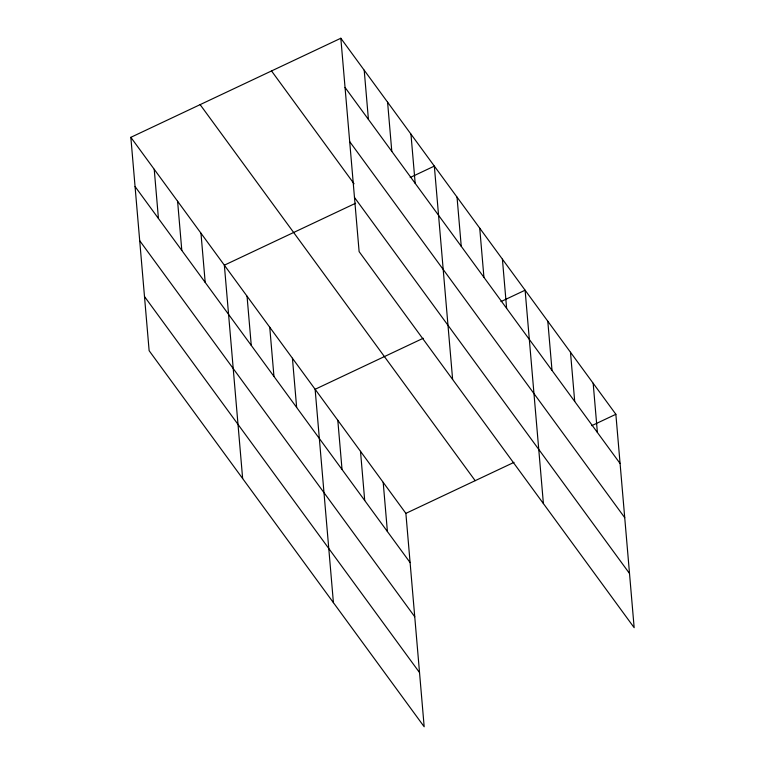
<?xml version="1.0" encoding="UTF-8"?>
<svg xmlns="http://www.w3.org/2000/svg" width="765" height="765" viewBox="0 0 765 765"><rect width="100%" height="100%" fill="white"/><g stroke="black" fill="none" stroke-linecap="round" stroke-linejoin="round"><path stroke-width="1.15" d="M130.844 137.327L405.88 513.372L424.173 726.75L149.137 350.705L130.844 137.327L340.827 38.25L615.863 414.295L634.156 627.673L359.12 251.628L340.827 38.25M355.591 203.261L224.355 265.178L242.648 478.565M410.193 177.499L434.338 166.101L452.631 379.488M423.255 338.254L315.123 389.28L333.416 602.657M500.951 301.592L525.106 290.203L543.399 503.58M405.88 513.372L514.023 462.347M591.718 425.684L615.863 414.295M345.044 87.449L620.08 463.494M349.691 141.63L624.728 517.676M271.527 70.944L354.042 183.763M354.472 197.446L629.519 573.492M200.134 104.633L475.18 480.678M135.061 186.526L410.097 562.571M139.708 240.707L414.745 616.753M144.489 296.533L419.526 672.569M593.171 383.265L597.389 432.474M570.48 352.244L574.706 401.443M547.797 321.224L552.014 370.423M502.414 259.172L506.631 308.381M479.722 228.152L483.939 277.351M457.03 197.131L461.247 246.33M410.958 134.143L415.175 183.342M387.587 102.175L391.804 151.384M364.207 70.217L368.424 119.416M383.189 482.352L387.406 531.551M360.497 451.321L364.714 500.53M337.805 420.301L342.031 469.5M292.431 358.25L296.648 407.458M269.739 327.229L273.956 376.428M247.047 296.208L251.264 345.407M200.975 233.22L205.192 282.419M177.595 201.252L181.812 250.461M154.224 169.294L158.441 218.494"/></g></svg>
